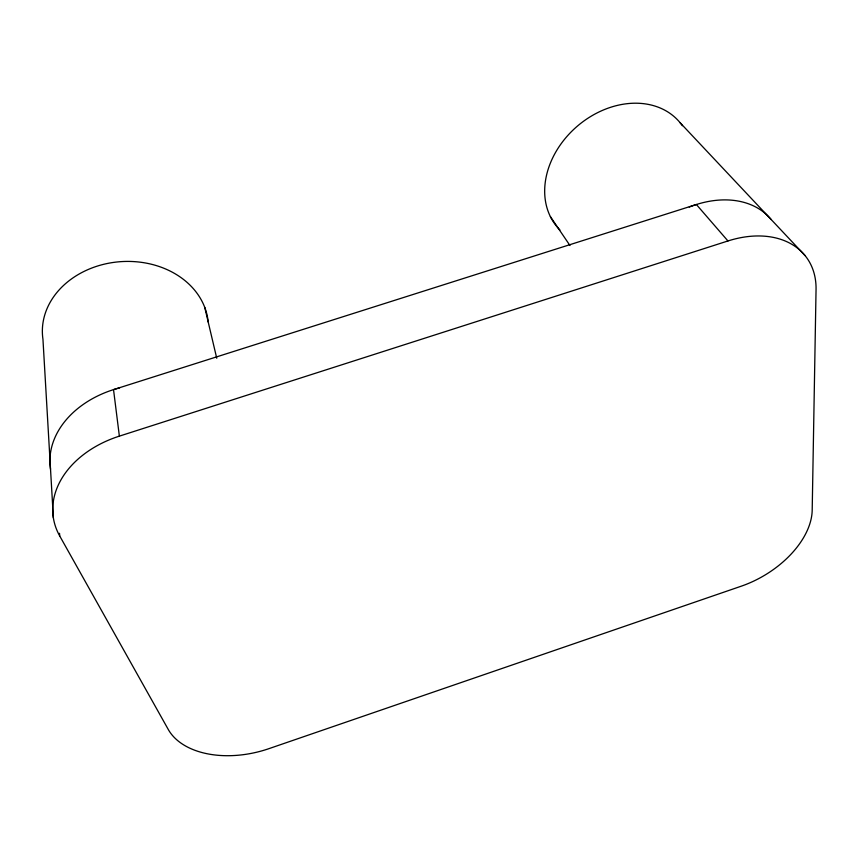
<?xml version="1.0" encoding="UTF-8"?>
<svg xmlns="http://www.w3.org/2000/svg" width="859" height="859" viewBox="0 0 859 859"><rect width="100%" height="100%" fill="white"/><g stroke="black" fill="none" stroke-linecap="round" stroke-linejoin="round"><path stroke-width="1.29" d="M59.7 535.941A98.334 72.016 -8.9 0 1 119.369 436.136L727.949 240.96A94.898 66.615 -36.8 0 1 816.05 289.494L812.195 510.16A80.037 49.597 -30.5 0 1 741.177 586.214L268.878 748.672A83.119 52.624 -14.2 0 1 168.246 729.431L59.7 535.941L59.529 533.299M680.038 122.644L805.076 255.585M727.949 240.96L696.37 204.506L113.528 389.621L119.369 436.136M550.383 216.629L569.957 245.502M204.732 307.329L216.747 358.235M53.365 517.859L42.95 339.262A83.108 67.732 -4 0 1 117.221 261.963A83.108 67.732 -4 0 1 208.189 322.018M559.928 229.965A80.596 63.437 -41 0 1 577.559 125.972A80.596 63.437 -41 0 1 682.39 125.725M689.272 207.04A91.011 66.014 -37.7 0 1 771.189 219.55M50.531 469.25A94.179 71.125 -7.9 0 1 119.659 387.849"/></g></svg>
